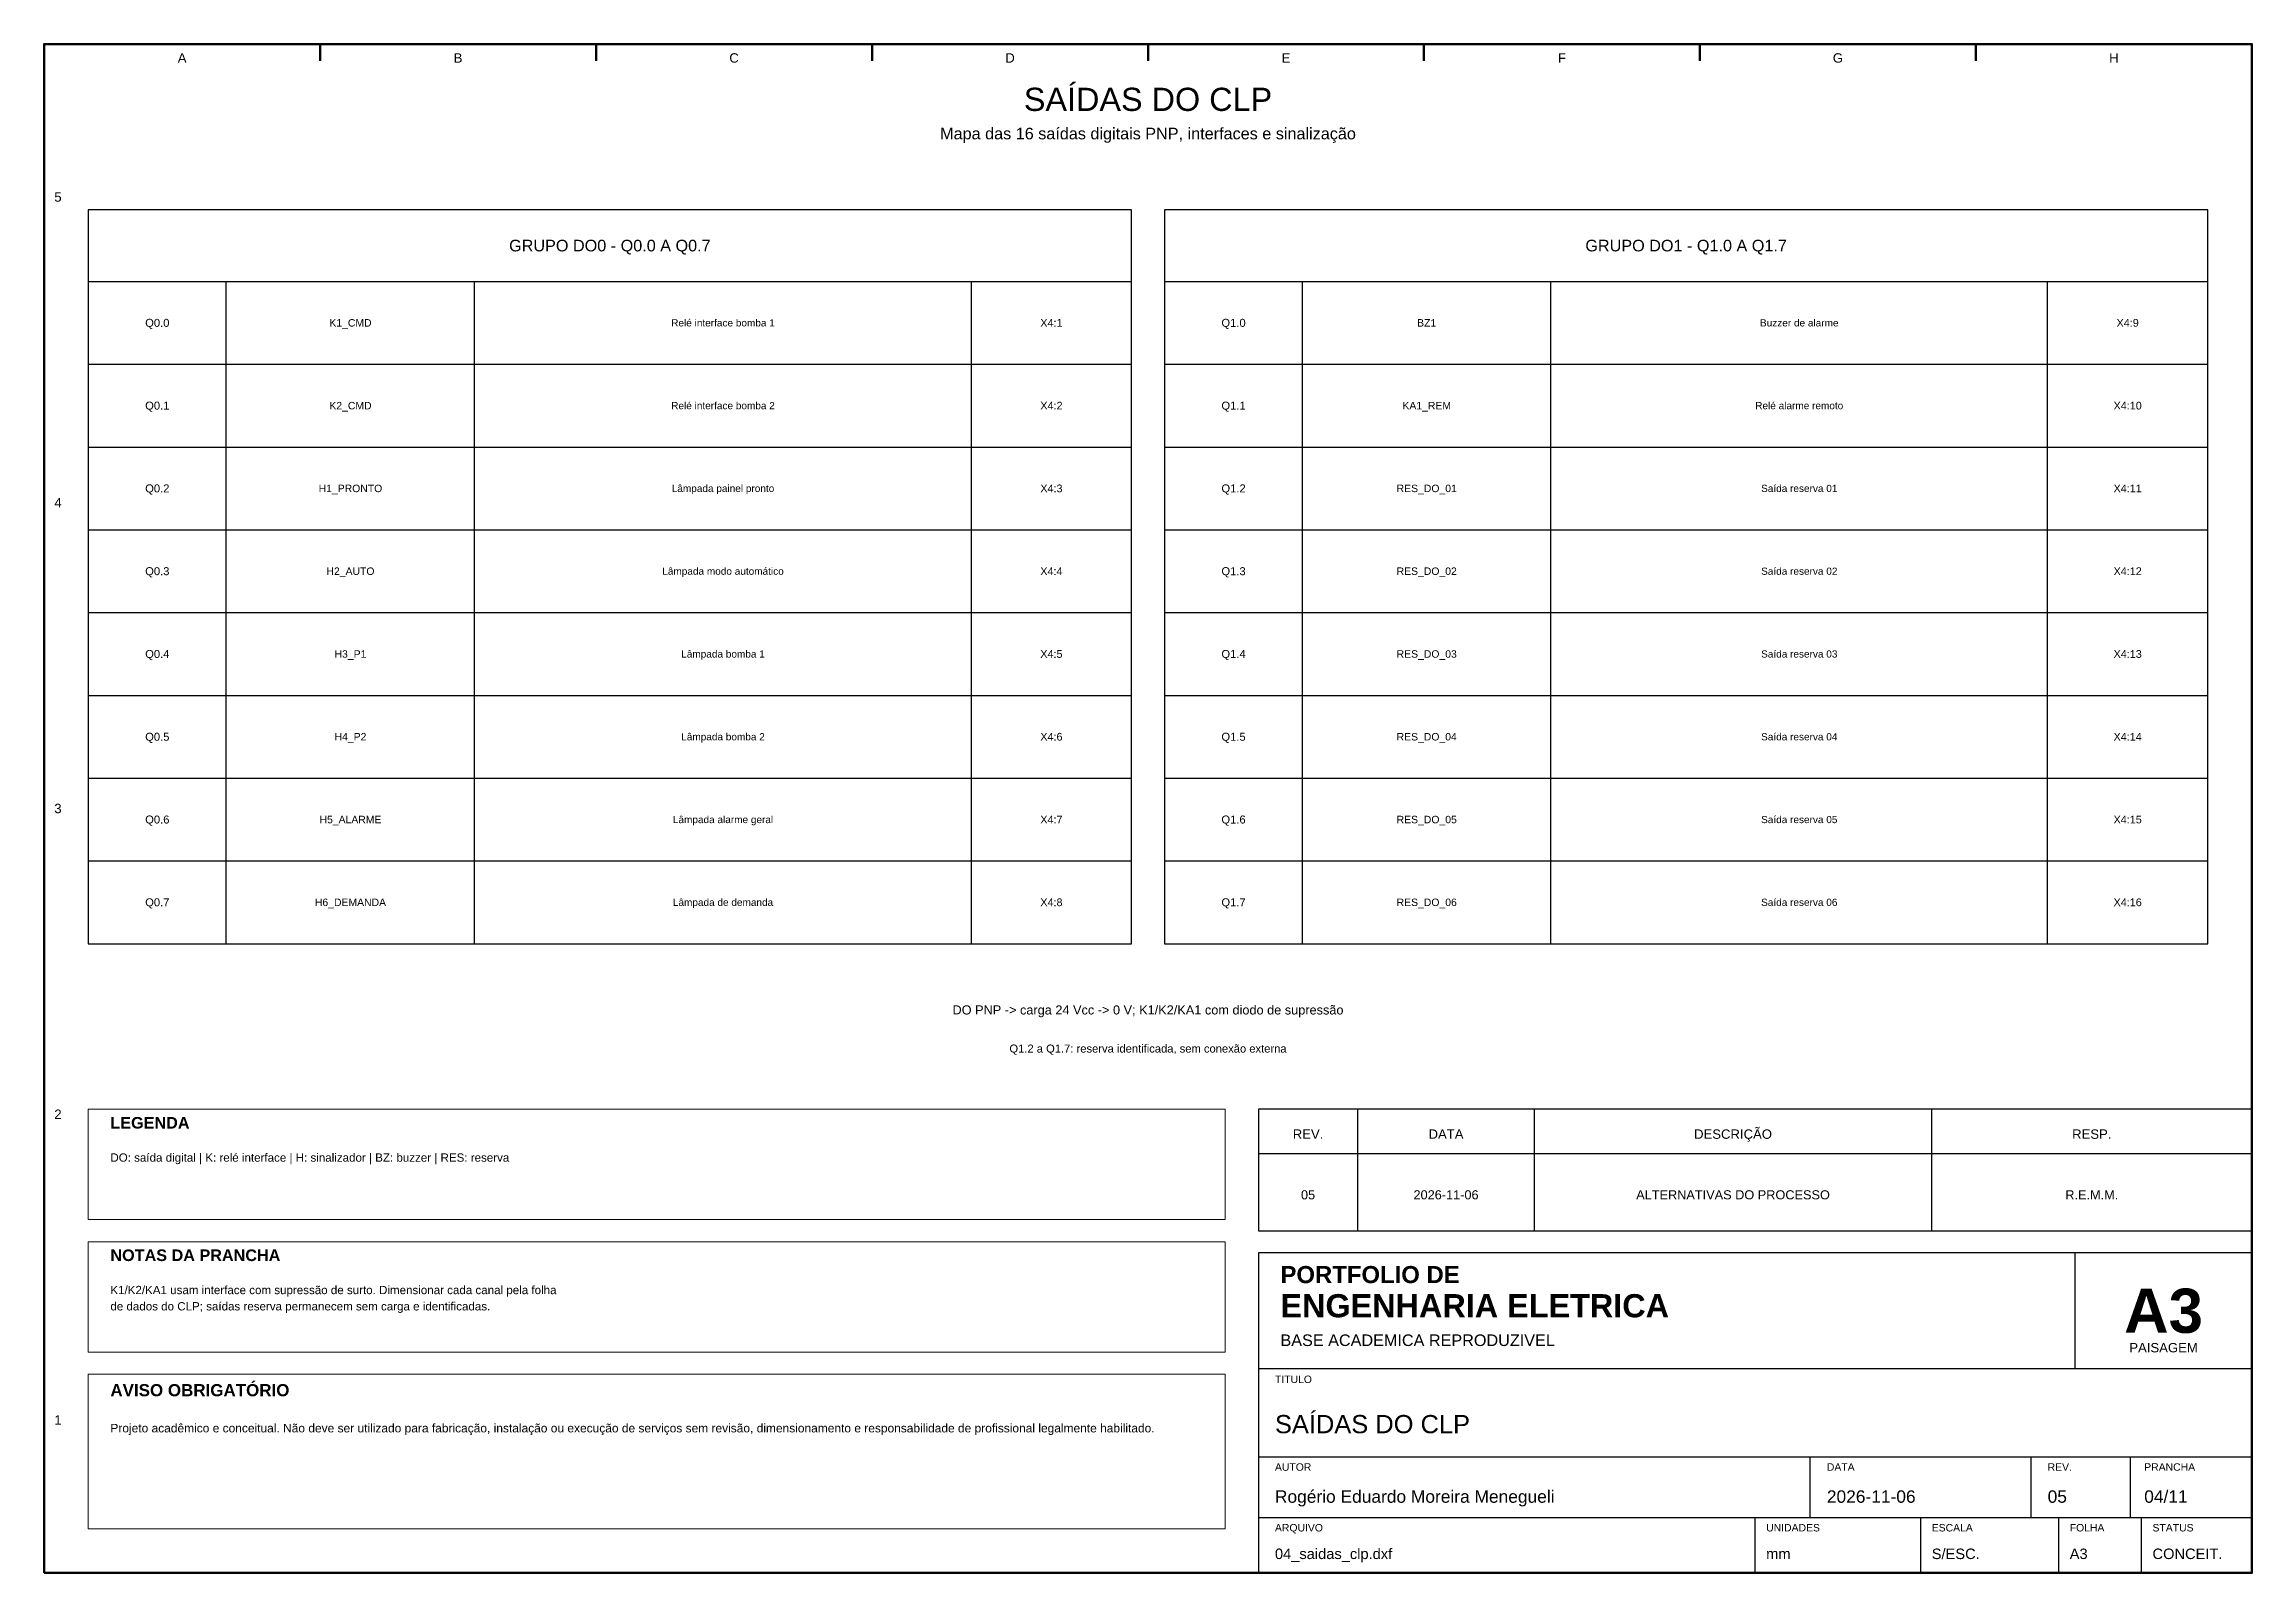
# Model space of a CAD drawing. Header units: millimetres. Extents: x 10 to 410, y 10 to 287.
import ezdxf
from ezdxf.enums import TextEntityAlignment as Align

# ---------------------------------------------------------------- set-up
doc = ezdxf.new("R2010")
doc.units = ezdxf.units.MM
for name, color, linetype, lineweight in [('00_MOLDURA', 7, 'CONTINUOUS', 50), ('01_CARIMBO', 7, 'CONTINUOUS', 25), ('02_TEXTO', 7, 'CONTINUOUS', 18), ('07_INSTRUMENTACAO', 202, 'CONTINUOUS', 25), ('09_BORNES', 145, 'CONTINUOUS', 25), ('12_LEGENDA', 7, 'CONTINUOUS', 18), ('13_NOTAS', 7, 'CONTINUOUS', 18)]:
    doc.layers.add(name, color=color, linetype=linetype, lineweight=lineweight)
doc.styles.add('PORTFOLIO_TEXTO', font='arial.ttf')
doc.styles.add('PORTFOLIO_TITULO', font='arialbd.ttf', dxfattribs={"width": 0.92})

# ---------------------------------------------------------------- blocks, each defined once
blk = doc.blocks.new('CARIMBO_A3')
at = {"layer": '01_CARIMBO'}
for p, q in [((148, 37), (148, 58)), ((0, 37), (180, 37)), ((0, 21), (180, 21)), ((100, 10), (100, 21)), ((140, 10), (140, 21)), ((158, 10), (158, 21)), ((0, 10), (180, 10)), ((90, 0), (90, 10)), ((120, 0), (120, 10)), ((145, 0), (145, 10)), ((160, 0), (160, 10))]:
    blk.add_line(p, q, dxfattribs=at)
blk.add_lwpolyline([(0, 0), (180, 0), (180, 58), (0, 58)], close=True, dxfattribs=at)
at = {"layer": '01_CARIMBO', "style": 'PORTFOLIO_TEXTO'}
for s, p in [('TITULO', (3, 34.4)), ('AUTOR', (3, 18.5)), ('DATA', (103, 18.5)), ('REV.', (143, 18.5)), ('PRANCHA', (160.5, 18.5)), ('ARQUIVO', (3, 7.5)), ('UNIDADES', (92, 7.5)), ('ESCALA', (122, 7.5)), ('FOLHA', (147, 7.5)), ('STATUS', (162, 7.5))]:
    blk.add_text(s, height=1.35, dxfattribs=at).set_placement(p)
at = {"layer": '02_TEXTO'}
for s, height, style, p in [('PORTFOLIO DE', 3.1, 'PORTFOLIO_TITULO', (4, 52.5)), ('ENGENHARIA ELETRICA', 4.2, 'PORTFOLIO_TITULO', (4, 46.3)), ('BASE ACADEMICA REPRODUZIVEL', 2.1, 'PORTFOLIO_TEXTO', (4, 41.1))]:
    blk.add_text(s, height=height, dxfattribs=dict(at, style=style)).set_placement(p)
for s, height, style, p in [('A3', 8, 'PORTFOLIO_TITULO', (164, 47.5)), ('PAISAGEM', 1.7, 'PORTFOLIO_TEXTO', (164, 40.8))]:
    blk.add_text(s, height=height, dxfattribs=dict(at, style=style)).set_placement(p, align=Align.MIDDLE_CENTER)
at = {"layer": '02_TEXTO', "style": 'PORTFOLIO_TEXTO'}
for tag, p, height in [('TITULO', (3, 25.3), 3.3), ('AUTOR', (3, 12.7), 2.25), ('DATA', (103, 12.7), 2.25), ('REVISAO', (143, 12.7), 2.25), ('PRANCHA', (160.5, 12.7), 2.25), ('ARQUIVO', (3, 2.5), 1.9), ('UNIDADES', (92, 2.5), 1.9), ('ESCALA', (122, 2.5), 1.9), ('FOLHA', (147, 2.5), 1.9), ('STATUS', (162, 2.5), 1.9)]:
    blk.add_attdef(tag, p, '', height=height, dxfattribs=at)

msp = doc.modelspace()

# ---------------------------------------------------------------- linework, layer by layer
at = {"layer": '00_MOLDURA'}
for p, q in [((60, 287), (60, 284)), ((110, 287), (110, 284)), ((160, 287), (160, 284)), ((210, 287), (210, 284)), ((260, 287), (260, 284)), ((310, 287), (310, 284)), ((360, 287), (360, 284))]:
    msp.add_line(p, q, dxfattribs=at)
msp.add_lwpolyline([(10, 10), (410, 10), (410, 287), (10, 287)], close=True, dxfattribs=at)
at = {"layer": '01_CARIMBO'}
for p, q in [((248, 72), (248, 94)), ((280, 72), (280, 94)), ((352, 72), (352, 94)), ((230, 86), (410, 86))]:
    msp.add_line(p, q, dxfattribs=at)
msp.add_lwpolyline([(230, 72), (410, 72), (410, 94), (230, 94)], close=True, dxfattribs=at)
at = {"layer": '07_INSTRUMENTACAO'}
for p, q in [((18, 244), (207, 244)), ((43, 124), (43, 244)), ((88, 124), (88, 244)), ((178, 124), (178, 244)), ((213, 244), (402, 244)), ((238, 124), (238, 244)), ((283, 124), (283, 244)), ((373, 124), (373, 244)), ((18, 229), (207, 229)), ((213, 229), (402, 229)), ((18, 214), (207, 214)), ((213, 214), (402, 214)), ((18, 199), (207, 199)), ((213, 199), (402, 199)), ((18, 184), (207, 184)), ((213, 184), (402, 184)), ((18, 169), (207, 169)), ((213, 169), (402, 169)), ((18, 154), (207, 154)), ((213, 154), (402, 154)), ((18, 139), (207, 139)), ((213, 139), (402, 139))]:
    msp.add_line(p, q, dxfattribs=at)
for points in [[(18, 124), (207, 124), (207, 257), (18, 257)], [(213, 124), (402, 124), (402, 257), (213, 257)]]:
    msp.add_lwpolyline(points, close=True, dxfattribs=at)
at = {"layer": '12_LEGENDA'}
msp.add_lwpolyline([(18, 74), (224, 74), (224, 94), (18, 94)], close=True, dxfattribs=at)
at = {"layer": '13_NOTAS'}
for points in [[(18, 50), (224, 50), (224, 70), (18, 70)], [(18, 18), (224, 18), (224, 46), (18, 46)]]:
    msp.add_lwpolyline(points, close=True, dxfattribs=at)

# ---------------------------------------------------------------- block references
at = {"layer": '01_CARIMBO'}
msp.add_blockref('CARIMBO_A3', (230, 10), dxfattribs=at).add_auto_attribs({'TITULO': 'SAÍDAS DO CLP', 'AUTOR': 'Rogério Eduardo Moreira Menegueli', 'DATA': '2026-11-06', 'REVISAO': '05', 'PRANCHA': '04/11', 'ARQUIVO': '04_saidas_clp.dxf', 'UNIDADES': 'mm', 'ESCALA': 'S/ESC.', 'FOLHA': 'A3', 'STATUS': 'CONCEIT.'})

# ---------------------------------------------------------------- texts
at = {"layer": '00_MOLDURA', "style": 'PORTFOLIO_TEXTO'}
for s, p in [('A', (35, 284.5)), ('B', (85, 284.5)), ('C', (135, 284.5)), ('D', (185, 284.5)), ('E', (235, 284.5)), ('F', (285, 284.5)), ('G', (335, 284.5)), ('H', (385, 284.5)), ('5', (12.5, 259.3)), ('4', (12.5, 203.9)), ('3', (12.5, 148.5)), ('2', (12.5, 93.1)), ('1', (12.5, 37.7))]:
    msp.add_text(s, height=1.7, dxfattribs=at).set_placement(p, align=Align.MIDDLE_CENTER)
at = {"layer": '01_CARIMBO', "style": 'PORTFOLIO_TEXTO'}
for s, p in [('REV.', (239, 89.5)), ('DATA', (264, 89.5)), ('DESCRIÇÃO', (316, 89.5)), ('RESP.', (381, 89.5))]:
    msp.add_text(s, height=1.7, dxfattribs=at).set_placement(p, align=Align.MIDDLE_CENTER)
at = {"layer": '02_TEXTO', "style": 'PORTFOLIO_TEXTO'}
for s, height, p in [('SAÍDAS DO CLP', 4.2, (210, 277)), ('Mapa das 16 saídas digitais PNP, interfaces e sinalização', 2.1, (210, 270.8)), ('K1_CMD', 1.35, (65.5, 236.5)), ('Relé interface bomba 1', 1.3, (133, 236.5)), ('BZ1', 1.35, (260.5, 236.5)), ('Buzzer de alarme', 1.3, (328, 236.5)), ('K2_CMD', 1.35, (65.5, 221.5)), ('Relé interface bomba 2', 1.3, (133, 221.5)), ('KA1_REM', 1.35, (260.5, 221.5)), ('Relé alarme remoto', 1.3, (328, 221.5)), ('H1_PRONTO', 1.35, (65.5, 206.5)), ('Lâmpada painel pronto', 1.3, (133, 206.5)), ('RES_DO_01', 1.35, (260.5, 206.5)), ('Saída reserva 01', 1.3, (328, 206.5)), ('H2_AUTO', 1.35, (65.5, 191.5)), ('Lâmpada modo automático', 1.3, (133, 191.5)), ('RES_DO_02', 1.35, (260.5, 191.5)), ('Saída reserva 02', 1.3, (328, 191.5)), ('H3_P1', 1.35, (65.5, 176.5)), ('Lâmpada bomba 1', 1.3, (133, 176.5)), ('RES_DO_03', 1.35, (260.5, 176.5)), ('Saída reserva 03', 1.3, (328, 176.5)), ('H4_P2', 1.35, (65.5, 161.5)), ('Lâmpada bomba 2', 1.3, (133, 161.5)), ('RES_DO_04', 1.35, (260.5, 161.5)), ('Saída reserva 04', 1.3, (328, 161.5)), ('H5_ALARME', 1.35, (65.5, 146.5)), ('Lâmpada alarme geral', 1.3, (133, 146.5)), ('RES_DO_05', 1.35, (260.5, 146.5)), ('Saída reserva 05', 1.3, (328, 146.5)), ('H6_DEMANDA', 1.35, (65.5, 131.5)), ('Lâmpada de demanda', 1.3, (133, 131.5)), ('RES_DO_06', 1.35, (260.5, 131.5)), ('Saída reserva 06', 1.3, (328, 131.5)), ('05', 1.65, (239, 78.5)), ('2026-11-06', 1.65, (264, 78.5)), ('ALTERNATIVAS DO PROCESSO', 1.65, (316, 78.5)), ('R.E.M.M.', 1.65, (381, 78.5))]:
    msp.add_text(s, height=height, dxfattribs=at).set_placement(p, align=Align.MIDDLE_CENTER)
at = {"layer": '07_INSTRUMENTACAO', "style": 'PORTFOLIO_TEXTO'}
for s, height, p in [('GRUPO DO0 - Q0.0 A Q0.7', 2.1, (112.5, 250.5)), ('GRUPO DO1 - Q1.0 A Q1.7', 2.1, (307.5, 250.5)), ('Q0.0', 1.45, (30.5, 236.5)), ('Q1.0', 1.45, (225.5, 236.5)), ('Q0.1', 1.45, (30.5, 221.5)), ('Q1.1', 1.45, (225.5, 221.5)), ('Q0.2', 1.45, (30.5, 206.5)), ('Q1.2', 1.45, (225.5, 206.5)), ('Q0.3', 1.45, (30.5, 191.5)), ('Q1.3', 1.45, (225.5, 191.5)), ('Q0.4', 1.45, (30.5, 176.5)), ('Q1.4', 1.45, (225.5, 176.5)), ('Q0.5', 1.45, (30.5, 161.5)), ('Q1.5', 1.45, (225.5, 161.5)), ('Q0.6', 1.45, (30.5, 146.5)), ('Q1.6', 1.45, (225.5, 146.5)), ('Q0.7', 1.45, (30.5, 131.5)), ('Q1.7', 1.45, (225.5, 131.5)), ('DO PNP -> carga 24 Vcc -> 0 V; K1/K2/KA1 com diodo de supressão', 1.65, (210, 112))]:
    msp.add_text(s, height=height, dxfattribs=at).set_placement(p, align=Align.MIDDLE_CENTER)
at = {"layer": '09_BORNES', "style": 'PORTFOLIO_TEXTO'}
for s, p in [('X4:1', (192.5, 236.5)), ('X4:9', (387.5, 236.5)), ('X4:2', (192.5, 221.5)), ('X4:10', (387.5, 221.5)), ('X4:3', (192.5, 206.5)), ('X4:11', (387.5, 206.5)), ('X4:4', (192.5, 191.5)), ('X4:12', (387.5, 191.5)), ('X4:5', (192.5, 176.5)), ('X4:13', (387.5, 176.5)), ('X4:6', (192.5, 161.5)), ('X4:14', (387.5, 161.5)), ('X4:7', (192.5, 146.5)), ('X4:15', (387.5, 146.5)), ('X4:8', (192.5, 131.5)), ('X4:16', (387.5, 131.5))]:
    msp.add_text(s, height=1.4, dxfattribs=at).set_placement(p, align=Align.MIDDLE_CENTER)
at = {"layer": '12_LEGENDA', "style": 'PORTFOLIO_TITULO'}
msp.add_text('LEGENDA', height=2.1, dxfattribs=at).set_placement((22, 90.5))
at = {"layer": '12_LEGENDA', "insert": (22, 86), "char_height": 1.5, "width": 198, "attachment_point": 1, "line_spacing_factor": 1.18, "style": 'PORTFOLIO_TEXTO'}
msp.add_mtext('DO: saída digital | K: relé interface | H: sinalizador | BZ: buzzer | RES: reserva', dxfattribs=at)
at = {"layer": '13_NOTAS', "style": 'PORTFOLIO_TEXTO'}
msp.add_text('Q1.2 a Q1.7: reserva identificada, sem conexão externa', height=1.45, dxfattribs=at).set_placement((210, 105), align=Align.MIDDLE_CENTER)
at = {"layer": '13_NOTAS', "style": 'PORTFOLIO_TITULO'}
for s, height, p in [('NOTAS DA PRANCHA', 2.1, (22, 66.5)), ('AVISO OBRIGATÓRIO', 2.2, (22, 42))]:
    msp.add_text(s, height=height, dxfattribs=at).set_placement(p)
at = {"layer": '13_NOTAS', "width": 198, "attachment_point": 1, "line_spacing_factor": 1.18, "style": 'PORTFOLIO_TEXTO'}
for s, insert, char_height in [('K1/K2/KA1 usam interface com supressão de surto. Dimensionar cada canal pela folha\\Pde dados do CLP; saídas reserva permanecem sem carga e identificadas.', (22, 62), 1.5), ('Projeto acadêmico e conceitual. Não deve ser utilizado para fabricação, instalação ou execução de serviços sem revisão, dimensionamento e responsabilidade de profissional legalmente habilitado.', (22, 37), 1.55)]:
    msp.add_mtext(s, dxfattribs=dict(at, insert=insert, char_height=char_height))

doc.saveas('drawing.dxf')
